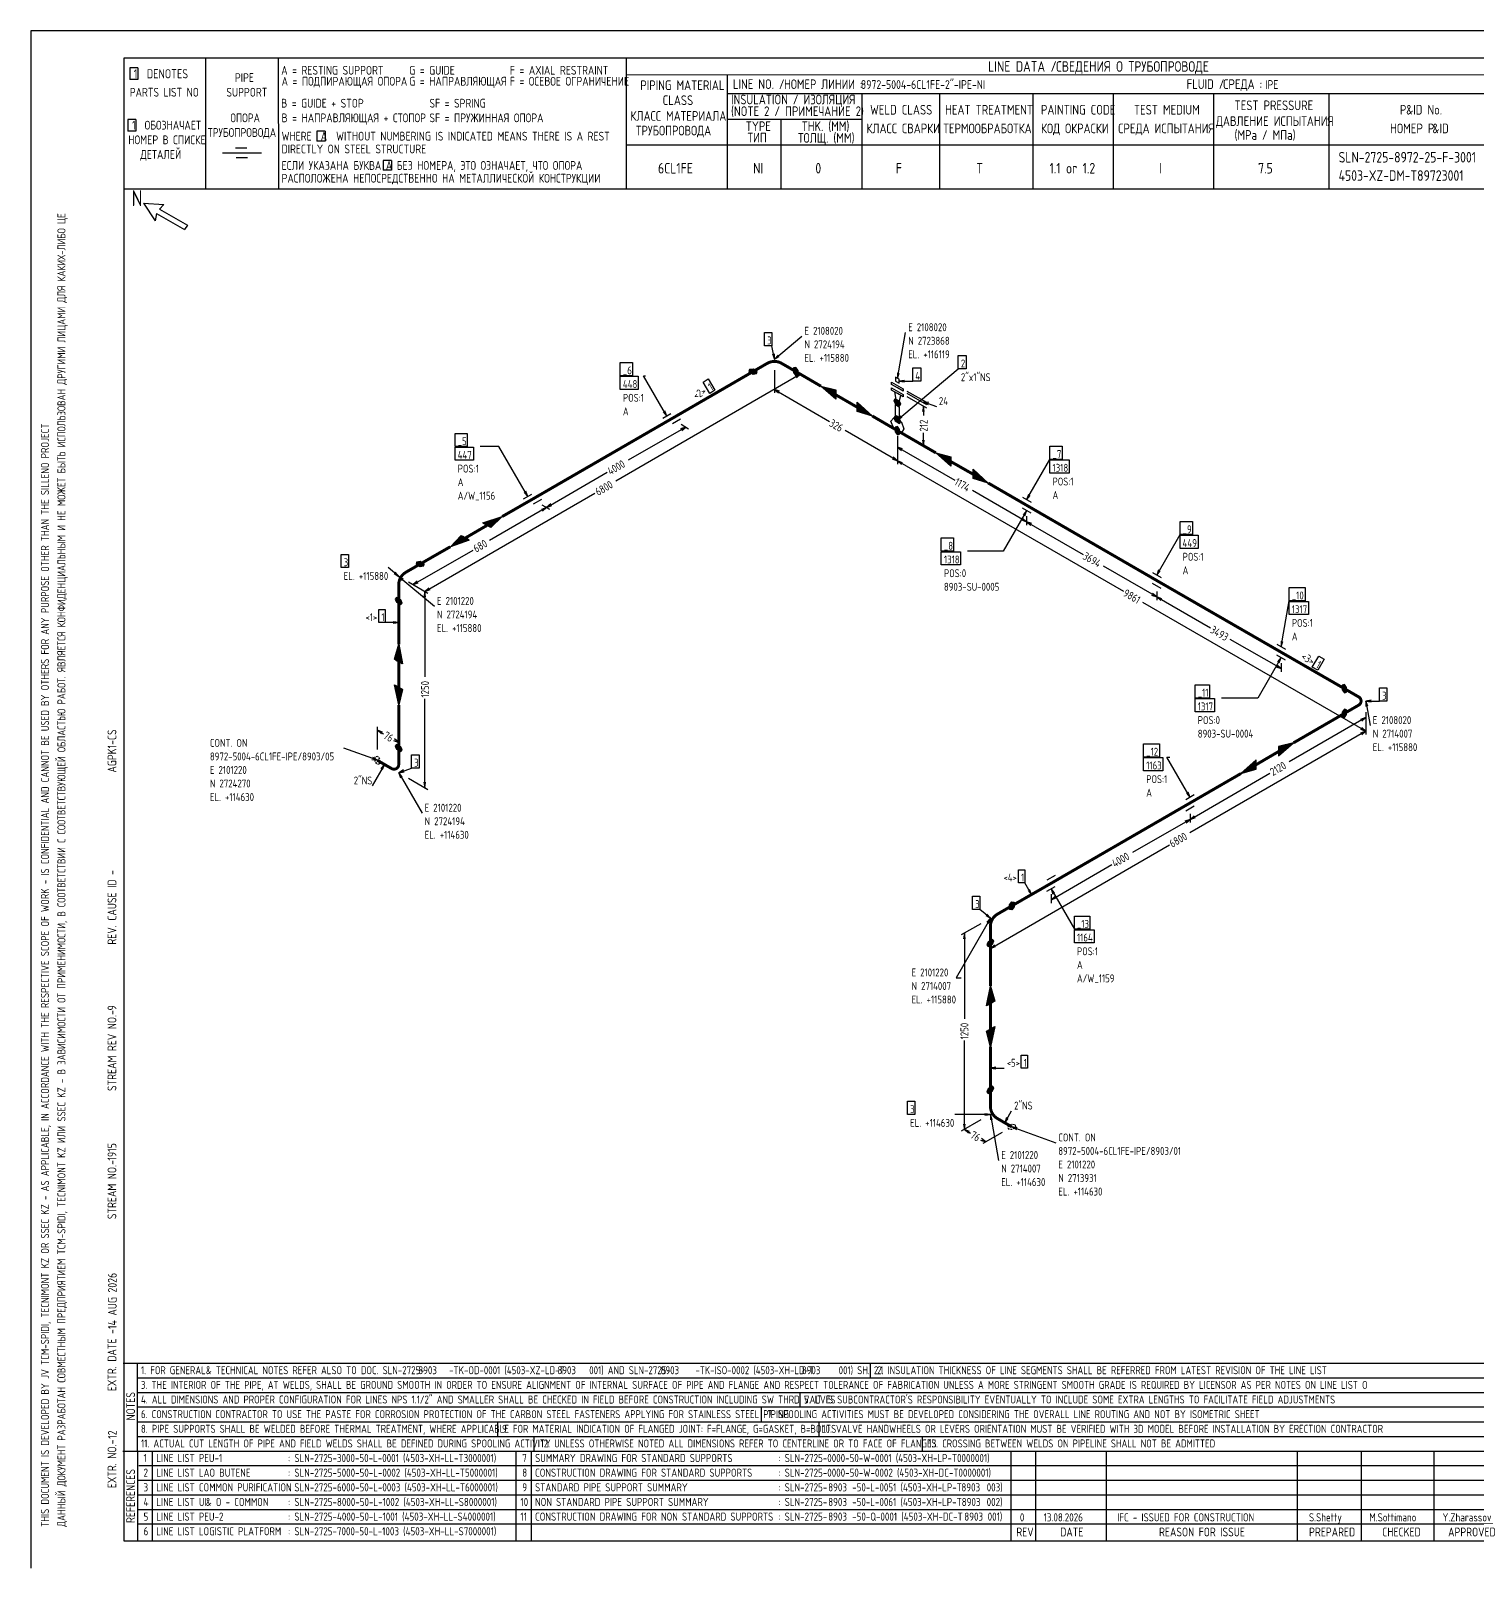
# Model space of a CAD drawing. Extents: x -1005 to 594, y -998 to 420.
# Drawn here: x 0 to 395.3, y 0 to 420 of the extents above; entities that cross this region are included whole.
import ezdxf

# ---------------------------------------------------------------- set-up
doc = ezdxf.new("R2010")
doc.units = 0
doc.linetypes.add('GT100', pattern=[0.8, 0.533333, -0.266667])
doc.styles.add('TTFN17', font='GOST type A')

msp = doc.modelspace()

# ---------------------------------------------------------------- linework, layer by layer
at = {"layer": 'GT_1', "flags": 128}
for points in [[(0, 420), (0, 0)], [(594, 420), (0, 420)], [(589.1, 412.5), (25.4, 412.5)], [(25.4, 412.5), (25.4, 7.5)], [(47.8, 412.5), (47.8, 376.7)], [(67.6, 412.5), (67.7, 376.7)], [(162.7, 412.5), (162.7, 376.7)], [(29.3, 409.9), (27.1, 409.9)], [(27.1, 409.9), (27.1, 406.7)], [(29.3, 409.9), (29.3, 406.7)], [(589.1, 408), (162.7, 407.9)], [(190.3, 407.8), (190.3, 376.7)], [(29.3, 406.7), (27.1, 406.7)], [(190.3, 402.9), (402.7, 402.9)], [(227.1, 402.9), (227.1, 376.7)], [(248.4, 402.9), (248.4, 376.8)], [(273.9, 402.9), (273.9, 376.7)], [(295.8, 402.9), (295.8, 376.7)], [(323.2, 402.9), (323.2, 376.7)], [(354.8, 402.9), (354.8, 376.8)], [(28.7, 395.8), (26.5, 395.8)], [(26.5, 395.8), (26.5, 392.6)], [(28.7, 395.8), (28.7, 392.6)], [(227.1, 395.8), (190.3, 395.8)], [(205, 395.8), (205, 376.7)], [(28.7, 392.6), (26.5, 392.6)], [(80.5, 392.6), (78.2, 392.6)], [(78.2, 392.6), (78.2, 389.8)], [(80.5, 392.6), (80.5, 389.8)], [(63.1, 386.6), (52.4, 386.6)], [(59.1, 387.9), (56, 387.9)], [(80.5, 389.8), (78.2, 389.8)], [(230.2, 388.7), (162.7, 388.7)], [(402.7, 388.7), (226.9, 388.7)], [(59.2, 385.3), (56.1, 385.3)], [(98.6, 384.6), (96.3, 384.6)], [(96.3, 384.6), (96.3, 381.9)], [(98.6, 384.6), (98.6, 381.9)], [(98.6, 381.9), (96.3, 381.9)], [(402.7, 376.7), (25.4, 376.7)], [(30.8, 372.9), (34, 368.1)], [(30.8, 372.9), (36.4, 372.5)], [(34.4, 370.1), (34, 368.1)], [(34.4, 370.1), (42, 365.7)], [(36.4, 372.5), (35.2, 371.3)], [(35.2, 371.3), (42.8, 366.9)], [(42.8, 366.9), (42, 365.7)], [(200.55, 337.55), (202.575, 337.55), (202.575, 333.95), (200.55, 333.95), (200.55, 337.55)], [(203.25, 330.275), (210.75, 336.575)], [(236.85, 325.025), (239.1, 337.55)], [(203.25, 330.275), (202.575, 333.95)], [(161.1, 329.375), (164.475, 329.375), (164.475, 325.775), (161.1, 325.775), (161.1, 329.375)], [(202.725, 331.7), (203.25, 330.275), (203.25, 331.775)], [(204.225, 331.4), (203.25, 330.275), (204.525, 331.025)], [(205.875, 328.775), (211.2, 325.7)], [(209.7, 327.2), (209.1, 328.025), (208.5, 327.875), (208.5, 326.6), (209.1, 325.775), (209.7, 325.925), (209.7, 327.2)], [(208.5, 327.8), (209.264, 327.8)], [(208.5, 327.6), (209.409, 327.6)], [(236.85, 313.7), (253.5, 327.65)], [(241.05, 327.875), (243.225, 327.875), (243.225, 324.275), (241.05, 324.275), (241.05, 327.875)], [(253.5, 331.25), (255.675, 331.25), (255.675, 327.65), (253.5, 327.65), (253.5, 331.25)], [(210.375, 326.15), (159.9, 296.975)], [(161.1, 325.625), (166.05, 325.625), (166.05, 322.025), (161.1, 322.025), (161.1, 325.625)], [(173.85, 314.75), (167.475, 325.775), (168, 325.775)], [(183.75, 323.975), (185.175, 324.875), (186.975, 321.8), (185.55, 320.9), (183.75, 323.975)], [(197.4, 327.575), (196.425, 327.425), (196.275, 326.9), (197.4, 326.225), (198.375, 326.375), (198.525, 326.9), (197.4, 327.575)], [(196.304, 327), (198.358, 327)], [(196.361, 327.2), (198.025, 327.2)], [(196.418, 327.4), (197.692, 327.4)], [(196.442, 326.8), (198.496, 326.8)], [(196.775, 326.6), (198.439, 326.6)], [(197.108, 326.4), (198.382, 326.4)], [(203.25, 327.275), (203.25, 321.125)], [(208.5, 327.4), (209.555, 327.4)], [(208.5, 327.2), (209.7, 327.2)], [(208.5, 327), (209.7, 327)], [(208.5, 326.8), (209.7, 326.8)], [(208.5, 326.6), (209.7, 326.6)], [(208.645, 326.4), (209.7, 326.4)], [(208.791, 326.2), (209.7, 326.2)], [(208.936, 326), (209.7, 326)], [(209.25, 325.175), (210.375, 326.15), (208.95, 325.625)], [(236.85, 322.475), (235.275, 323.375), (235.275, 323.975), (238.425, 322.175), (238.425, 321.575), (236.85, 322.475)], [(236.325, 324.275), (237.3, 323.75), (237.3, 324.8), (236.325, 325.325), (236.325, 324.275)], [(236.85, 326.525), (236.85, 325.025), (237.375, 326.45)], [(238.8, 324.5), (237.3, 324.275), (238.8, 324.05)], [(237.3, 324.275), (241.05, 324.275)], [(204.675, 321.5), (203.25, 322.025), (204.375, 321.05)], [(203.25, 322.025), (218.325, 313.25)], [(215.925, 322.925), (220.05, 321.875), (220.05, 319.325), (215.925, 322.925), (220.05, 321.725), (220.05, 319.4), (216.3, 322.7), (220.05, 321.5), (220.05, 319.625), (216.675, 322.475), (220.05, 321.35), (220.05, 319.775), (217.05, 322.25), (220.05, 321.2), (220.05, 319.925), (217.5, 322.025), (220.05, 321.05), (220.05, 320.075), (217.875, 321.8), (220.05, 320.825), (220.05, 320.3), (218.25, 321.575), (220.05, 320.675), (220.05, 320.45), (218.7, 321.35), (220.05, 320.525)], [(236.85, 320.9), (235.275, 321.8), (235.275, 322.475), (238.425, 320.675), (238.425, 320), (236.85, 320.9)], [(236.25, 319.475), (235.875, 319.025), (236.25, 318.2), (237.45, 317.525), (237.825, 317.975), (237.45, 318.8), (236.25, 319.475)], [(236.021, 319.2), (236.739, 319.2)], [(236.025, 321.425), (236.55, 318.65), (237.225, 318.275), (237.75, 320.375)], [(239.475, 321.575), (244.8, 318.5)], [(239.475, 320.975), (244.8, 317.9)], [(239.475, 320.075), (244.8, 317)], [(172.725, 314.15), (174.975, 315.425)], [(172.875, 315.875), (173.85, 314.75), (173.325, 316.175)], [(225.9, 317.15), (225.9, 318.5), (230.025, 314.75), (225.9, 315.95), (225.9, 318.35), (229.65, 314.975), (225.9, 316.025), (225.9, 318.125), (229.2, 315.2), (225.9, 316.25), (225.9, 317.975), (228.825, 315.5), (225.9, 316.4), (225.9, 317.825), (228.45, 315.65), (225.9, 316.55), (225.9, 317.675), (228, 315.95), (225.9, 316.7), (225.9, 317.45), (227.7, 316.1), (225.9, 316.925), (225.9, 317.3), (227.25, 316.4), (225.9, 317.075), (225.9, 317.15), (230.025, 314.75)], [(235.886, 319), (237.094, 319)], [(235.977, 318.8), (237.45, 318.8)], [(236.068, 318.6), (237.541, 318.6)], [(236.159, 318.4), (237.632, 318.4)], [(236.25, 318.2), (237.723, 318.2)], [(236.85, 314.6), (236.325, 314.9), (236.325, 317.9), (237.375, 317.3), (237.375, 314.3), (236.85, 314.6)], [(236.606, 318), (237.814, 318)], [(236.961, 317.8), (237.679, 317.8)], [(244.2, 315.95), (243.975, 317.45), (243.75, 315.95)], [(245.475, 318.425), (243.975, 318.65), (245.25, 317.9)], [(243.975, 318.65), (247.5, 317.375)], [(243.975, 317.45), (243.975, 314.9)], [(179.025, 311.75), (163.275, 302.675)], [(177.6, 313.925), (175.35, 312.65)], [(177.9, 310.775), (179.025, 311.75), (177.6, 311.225)], [(177.75, 312.5), (179.775, 311.3)], [(236.85, 310.775), (235.875, 311.375), (235.05, 313.325), (235.875, 314.3), (237.975, 313.1), (238.65, 311.225), (237.975, 310.175), (236.85, 310.775)], [(236.25, 314.675), (235.875, 314.225), (236.25, 313.4), (237.45, 312.725), (237.825, 313.175), (237.45, 314), (236.25, 314.675)], [(235.886, 314.2), (237.094, 314.2)], [(235.977, 314), (237.45, 314)], [(236.021, 314.4), (236.739, 314.4)], [(236.068, 313.8), (237.541, 313.8)], [(236.159, 313.6), (237.632, 313.6)], [(236.25, 313.4), (237.723, 313.4)], [(237.45, 311.075), (236.85, 311.9), (236.25, 311.75), (236.25, 310.475), (236.85, 309.65), (237.45, 309.8), (237.45, 311.075)], [(236.25, 311.6), (237.068, 311.6)], [(236.25, 311.4), (237.214, 311.4)], [(236.25, 311.2), (237.359, 311.2)], [(236.25, 311), (237.45, 311)], [(236.25, 310.8), (237.45, 310.8)], [(236.606, 313.2), (237.814, 313.2)], [(237.825, 314.825), (236.85, 313.7), (238.125, 314.45)], [(236.961, 313), (237.679, 313)], [(116.025, 310.025), (119.25, 310.025), (119.25, 306.425), (116.025, 306.425), (116.025, 310.025)], [(236.85, 302.525), (222.6, 310.775)], [(236.25, 310.6), (237.45, 310.6)], [(236.305, 310.4), (237.45, 310.4)], [(236.45, 310.2), (237.45, 310.2)], [(236.595, 310), (237.45, 310)], [(236.741, 309.8), (237.45, 309.8)], [(236.85, 309.275), (236.85, 305.375)], [(236.85, 309.275), (236.85, 301.625)], [(236.85, 307.775), (236.85, 301.625)], [(239.475, 309.275), (244.8, 306.2)], [(243.75, 308.15), (243.975, 306.65), (244.2, 308.15)], [(243.975, 306.65), (243.975, 310.175)], [(116.025, 306.275), (120.975, 306.275), (120.975, 302.675), (116.025, 302.675), (116.025, 306.275)], [(135.825, 292.775), (127.95, 306.425), (122.85, 306.425)], [(235.425, 303.05), (236.85, 302.525), (235.725, 303.5)], [(238.275, 305.75), (236.85, 306.275), (237.975, 305.3)], [(236.85, 306.275), (252.525, 297.275)], [(238.275, 302), (236.85, 302.525), (237.975, 301.55)], [(236.85, 302.525), (298.65, 266.9)], [(247.35, 304.7), (251.475, 303.65), (251.475, 301.1), (247.35, 304.7), (251.475, 303.5), (251.475, 301.175), (247.725, 304.475), (251.475, 303.275), (251.475, 301.4), (248.1, 304.25), (251.475, 303.125), (251.475, 301.55), (248.475, 304.025), (251.475, 302.975), (251.475, 301.7), (248.925, 303.8), (251.475, 302.825), (251.475, 301.85), (249.3, 303.575), (251.475, 302.6), (251.475, 302.075), (249.675, 303.35), (251.475, 302.45), (251.475, 302.225), (250.125, 303.125), (251.475, 302.3)], [(272.175, 291.875), (278.55, 302.9)], [(278.55, 306.5), (281.925, 306.5), (281.925, 302.9), (278.55, 302.9), (278.55, 306.5)], [(278.55, 302.75), (283.8, 302.75), (283.8, 299.15), (278.55, 299.15), (278.55, 302.75)], [(141, 289.775), (157.575, 299.375)], [(257.55, 298.85), (257.55, 300.2), (261.675, 296.45), (257.55, 297.65), (257.55, 300.05), (261.3, 296.675), (257.55, 297.725), (257.55, 299.825), (260.85, 296.9), (257.55, 297.95), (257.55, 299.675), (260.475, 297.2), (257.55, 298.1), (257.55, 299.525), (260.1, 297.35), (257.55, 298.25), (257.55, 299.375), (259.65, 297.65), (257.55, 298.4), (257.55, 299.15), (259.35, 297.8), (257.55, 298.625), (257.55, 299), (258.9, 298.1), (257.55, 298.775), (257.55, 298.85), (261.675, 296.45)], [(134.85, 293.9), (135.825, 292.775), (135.3, 294.2)], [(272.175, 285.875), (257.4, 294.425)], [(107.7, 266.825), (154.2, 293.675)], [(134.7, 292.175), (136.95, 293.45)], [(139.575, 291.95), (137.325, 290.675)], [(139.725, 290.525), (141.75, 289.325)], [(139.725, 290.525), (141.75, 289.325)], [(142.125, 290.75), (141, 289.775), (142.425, 290.3)], [(271.05, 292.55), (273.375, 291.2)], [(271.05, 292.55), (273.375, 291.2)], [(272.7, 293.3), (272.175, 291.875), (273.15, 293)], [(124.725, 284.9), (123.525, 285.575), (128.85, 287.3), (125.775, 284.3), (123.675, 285.5), (128.475, 287.075), (125.7, 284.375), (123.825, 285.425), (128.025, 286.85), (125.55, 284.45), (123.975, 285.35), (127.65, 286.55), (125.4, 284.525), (124.125, 285.2), (127.275, 286.4), (125.25, 284.6), (124.275, 285.125), (126.825, 286.1), (125.1, 284.675), (124.425, 285.05), (126.525, 285.95), (124.95, 284.75), (124.575, 284.975), (126.075, 285.65), (124.8, 284.825), (124.725, 284.9), (128.85, 287.3)], [(141, 289.775), (125.4, 280.775)], [(139.875, 288.8), (141, 289.775), (139.575, 289.25)], [(272.175, 288.875), (265.8, 277.85), (256.05, 277.85)], [(270.75, 286.4), (272.175, 285.875), (271.05, 286.85)], [(273.375, 288.2), (271.05, 289.55)], [(273.375, 288.2), (271.05, 289.55)], [(271.65, 287.45), (272.175, 288.875), (271.2, 287.75)], [(272.175, 287.375), (272.175, 284.975)], [(272.175, 287.375), (272.175, 284.975)], [(273.6, 285.35), (272.175, 285.875), (273.3, 284.9)], [(272.175, 285.875), (287.625, 276.95)], [(314.1, 285.95), (317.475, 285.95), (317.475, 282.35), (314.1, 282.35), (314.1, 285.95)], [(114.675, 279.05), (117.675, 282.125), (119.85, 280.85), (114.675, 279.05), (117.825, 282.05), (119.775, 280.925), (115.05, 279.275), (117.975, 281.975), (119.625, 281), (115.425, 279.5), (118.125, 281.9), (119.475, 281.075), (115.8, 279.725), (118.275, 281.75), (119.325, 281.15), (116.25, 279.95), (118.425, 281.675), (119.175, 281.225), (116.625, 280.175), (118.575, 281.6), (119.025, 281.3), (117, 280.4), (118.65, 281.525), (118.875, 281.375), (117.45, 280.625), (118.8, 281.45)], [(248.85, 281.45), (252.225, 281.45), (252.225, 277.85), (248.85, 277.85), (248.85, 281.45)], [(307.725, 271.325), (314.1, 282.35)], [(314.1, 282.2), (319.05, 282.2), (319.05, 278.6), (314.1, 278.6), (314.1, 282.2)], [(104.475, 268.7), (120.9, 278.15)], [(248.85, 277.7), (254.1, 277.7), (254.1, 274.1), (248.85, 274.1), (248.85, 277.7)], [(84.825, 276.95), (86.85, 276.95), (86.85, 273.35), (84.825, 273.35), (84.825, 276.95)], [(100.575, 270.95), (97.725, 273.35)], [(106.425, 275), (105.45, 274.85), (105.3, 274.325), (106.425, 273.65), (107.4, 273.8), (107.55, 274.325), (106.425, 275)], [(105.321, 274.4), (107.425, 274.4)], [(105.379, 274.6), (107.092, 274.6)], [(105.436, 274.8), (106.758, 274.8)], [(105.508, 274.2), (107.514, 274.2)], [(105.842, 274), (107.457, 274)], [(106.175, 273.8), (107.4, 273.8)], [(307.725, 265.325), (293.175, 273.725)], [(99.3, 271.7), (100.575, 270.95), (99.6, 272.075)], [(101.85, 270.2), (100.575, 270.95), (101.55, 269.825)], [(100.575, 270.95), (110.325, 262.775)], [(103.2, 269.45), (108.525, 266.375)], [(103.2, 269.45), (105.225, 268.25)], [(103.2, 269.45), (108.525, 266.375)], [(105.6, 269.675), (104.475, 268.7), (105.9, 269.225)], [(306.6, 272), (308.925, 270.65)], [(308.925, 267.65), (306.6, 269)], [(308.25, 272.75), (307.725, 271.325), (308.7, 272.45)], [(99.975, 265.175), (99.6, 264.725), (99.975, 263.9), (101.175, 263.225), (101.55, 263.675), (101.175, 264.5), (99.975, 265.175)], [(99.657, 264.6), (100.997, 264.6)], [(99.662, 264.8), (100.642, 264.8)], [(107.925, 265.325), (107.7, 266.825), (107.475, 265.325)], [(108.825, 267.8), (107.7, 266.825), (109.125, 267.35)], [(107.7, 266.825), (107.7, 243.5)], [(306.3, 265.85), (307.725, 265.325), (306.6, 266.3)], [(307.725, 266.825), (307.725, 264.425)], [(307.725, 266.825), (307.725, 264.425)], [(309.15, 264.8), (307.725, 265.325), (308.85, 264.35)], [(307.725, 265.325), (322.425, 256.85)], [(343.95, 267.875), (348.3, 267.875), (348.3, 264.275), (343.95, 264.275), (343.95, 267.875)], [(95.1, 261.875), (96.825, 261.875), (96.825, 258.35), (95.1, 258.35), (95.1, 261.875)], [(99.748, 264.4), (101.22, 264.4)], [(99.839, 264.2), (101.311, 264.2)], [(99.93, 264), (101.402, 264)], [(100.153, 263.8), (101.493, 263.8)], [(100.508, 263.6), (101.487, 263.6)], [(364.875, 228.65), (303.9, 263.825)], [(341.7, 251.75), (343.95, 264.275)], [(343.95, 264.125), (349.2, 264.125), (349.2, 260.525), (343.95, 260.525), (343.95, 264.125)], [(100.575, 258.35), (96.825, 258.35)], [(99.075, 258.125), (100.575, 258.35), (99.075, 258.575)], [(100.575, 247.625), (99.375, 248.3), (100.575, 252.425), (101.625, 247.025), (99.525, 248.225), (100.575, 251.975), (101.55, 247.1), (99.675, 248.15), (100.575, 251.45), (101.4, 247.175), (99.825, 248.075), (100.575, 251), (101.25, 247.25), (99.975, 247.925), (100.575, 250.55), (101.1, 247.325), (100.125, 247.85), (100.575, 250.1), (100.95, 247.4), (100.275, 247.775), (100.575, 249.65), (100.8, 247.475), (100.425, 247.7), (100.575, 249.2), (100.65, 247.55), (100.575, 247.625), (100.575, 252.425)], [(341.7, 245.75), (327.825, 253.7)], [(340.575, 252.425), (342.9, 251.075)], [(340.575, 252.425), (342.9, 251.075)], [(341.7, 253.25), (341.7, 251.75), (342.225, 253.175)], [(341.7, 248.75), (335.325, 237.725), (325.425, 237.725)], [(342.9, 248.075), (340.575, 249.425)], [(342.9, 248.075), (340.575, 249.425)], [(341.175, 247.325), (341.7, 248.75), (340.725, 247.625)], [(352.05, 249.2), (353.475, 248.375), (351.75, 245.3), (350.25, 246.125), (352.05, 249.2)], [(340.275, 246.275), (341.7, 245.75), (340.575, 246.725)], [(341.7, 247.25), (341.7, 244.85)], [(100.575, 235.85), (99.375, 241.325), (101.625, 240.05), (100.575, 235.85), (99.525, 241.25), (101.55, 240.125), (100.575, 236.3), (99.675, 241.175), (101.4, 240.2), (100.575, 236.675), (99.825, 241.1), (101.25, 240.275), (100.575, 237.2), (99.975, 240.95), (101.1, 240.35), (100.575, 237.65), (100.125, 240.875), (100.95, 240.425), (100.575, 238.1), (100.275, 240.8), (100.8, 240.5), (100.575, 238.55), (100.425, 240.725), (100.65, 240.575), (100.575, 239), (100.575, 240.65)], [(318.225, 241.325), (322.125, 241.325), (322.125, 237.725), (318.225, 237.725), (318.225, 241.325)], [(359.625, 240.575), (359.025, 241.4), (358.425, 241.25), (358.425, 239.975), (359.025, 239.15), (359.625, 239.3), (359.625, 240.575)], [(358.425, 241.2), (359.17, 241.2)], [(358.425, 241), (359.316, 241)], [(358.425, 240.8), (359.461, 240.8)], [(358.425, 240.6), (359.607, 240.6)], [(358.425, 240.4), (359.625, 240.4)], [(358.425, 240.2), (359.625, 240.2)], [(358.425, 240), (359.625, 240)], [(358.552, 239.8), (359.625, 239.8)], [(358.698, 239.6), (359.625, 239.6)], [(358.843, 239.4), (359.625, 239.4)], [(368.625, 240.5), (370.65, 240.5), (370.65, 236.9), (368.625, 236.9), (368.625, 240.5)], [(107.7, 213.2), (107.7, 237.5)], [(318.225, 237.575), (323.475, 237.575), (323.475, 233.975), (318.225, 233.975), (318.225, 237.575)], [(366.375, 237.125), (364.875, 236.9), (366.375, 236.675)], [(364.875, 236.9), (368.625, 236.9)], [(365.4, 235.475), (364.875, 236.9), (364.875, 235.4)], [(364.875, 236.9), (366.075, 230.225)], [(364.875, 232.4), (343.95, 220.25)], [(358.425, 232.55), (359.025, 232.4), (359.625, 233.225), (359.625, 234.5), (359.025, 234.65), (358.425, 233.825), (358.425, 232.55)], [(358.425, 233.8), (359.625, 233.8)], [(358.425, 233.6), (359.625, 233.6)], [(358.425, 233.4), (359.625, 233.4)], [(358.425, 233.2), (359.607, 233.2)], [(358.425, 233), (359.461, 233)], [(358.425, 232.8), (359.316, 232.8)], [(358.425, 232.6), (359.17, 232.6)], [(358.552, 234), (359.625, 234)], [(358.698, 234.2), (359.625, 234.2)], [(358.843, 234.4), (359.625, 234.4)], [(363.75, 231.425), (364.875, 232.4), (363.45, 231.875)], [(364.875, 233.9), (364.875, 227.75)], [(364.875, 233.9), (364.875, 231.5)], [(364.875, 233.9), (364.875, 227.75)], [(94.725, 223.7), (94.725, 229.85)], [(96.15, 228.425), (94.725, 228.95), (95.85, 227.975)], [(94.725, 228.95), (96.45, 227.975)], [(364.875, 228.65), (316.8, 200.9)], [(363.45, 229.175), (364.875, 228.65), (363.75, 229.625)], [(363.75, 227.675), (364.875, 228.65), (363.45, 228.125)], [(94.725, 220.7), (85.575, 224)], [(99.15, 226.1), (100.575, 225.575), (99.45, 226.55)], [(99.975, 225.05), (99.6, 224.6), (99.975, 223.775), (101.175, 223.1), (101.55, 223.55), (101.175, 224.375), (99.975, 225.05)], [(99.6, 224.6), (100.775, 224.6)], [(100.575, 225.575), (99.675, 226.1)], [(99.691, 224.4), (101.131, 224.4)], [(99.767, 224.8), (100.419, 224.8)], [(99.782, 224.2), (101.255, 224.2)], [(99.873, 224), (101.345, 224)], [(99.964, 223.8), (101.436, 223.8)], [(100.286, 223.6), (101.527, 223.6)], [(100.575, 220.325), (100.575, 226.475)], [(100.642, 223.4), (101.425, 223.4)], [(304.125, 225.2), (308.475, 225.2), (308.475, 221.6), (304.125, 221.6), (304.125, 225.2)], [(345.15, 225.5), (341.025, 224.45), (341.025, 221.9), (345.15, 225.5), (341.025, 224.3), (341.025, 221.975), (344.775, 225.275), (341.025, 224.075), (341.025, 222.2), (344.4, 225.05), (341.025, 223.925), (341.025, 222.35), (344.025, 224.825), (341.025, 223.775), (341.025, 222.5), (343.575, 224.6), (341.025, 223.625), (341.025, 222.65), (343.2, 224.375), (341.025, 223.4), (341.025, 222.875), (342.825, 224.15), (341.025, 223.25), (341.025, 223.025), (342.375, 223.925), (341.025, 223.1)], [(93.225, 220.925), (94.725, 220.7), (93.45, 221.45)], [(96.675, 219.575), (93.3, 213.725)], [(96.15, 218.15), (96.675, 219.575), (95.7, 218.45)], [(100.575, 217.325), (104.1, 218.6)], [(104.1, 222.2), (106.125, 222.2), (106.125, 218.6), (104.1, 218.6), (104.1, 222.2)], [(304.125, 221.45), (309.375, 221.45), (309.375, 217.85), (304.125, 217.85), (304.125, 221.45)], [(316.875, 210.575), (310.5, 221.6), (311.325, 221.6)], [(334.875, 219.5), (334.875, 220.85), (330.75, 217.1), (334.875, 218.3), (334.875, 220.7), (331.125, 217.325), (334.875, 218.375), (334.875, 220.475), (331.575, 217.55), (334.875, 218.6), (334.875, 220.325), (331.95, 217.85), (334.875, 218.75), (334.875, 220.175), (332.325, 218), (334.875, 218.9), (334.875, 220.025), (332.775, 218.3), (334.875, 219.05), (334.875, 219.8), (333.075, 218.45), (334.875, 219.275), (334.875, 219.65), (333.525, 218.75), (334.875, 219.425), (334.875, 219.5), (330.75, 217.1)], [(101.85, 218.075), (100.575, 217.325), (102.075, 217.55)], [(101.55, 216.2), (100.575, 217.325), (101.1, 215.9)], [(100.575, 217.325), (106.95, 206.3)], [(103.2, 215.825), (108.525, 212.75)], [(107.475, 214.7), (107.7, 213.2), (107.925, 214.7)], [(316.875, 204.575), (338.625, 217.175)], [(318, 211.25), (315.675, 209.9)], [(315.9, 211.7), (316.875, 210.575), (316.35, 212)], [(315.675, 206.9), (318, 208.25)], [(316.875, 206.075), (316.875, 203.675)], [(316.875, 206.075), (316.875, 203.675)], [(316.875, 204.575), (301.125, 195.5)], [(315.75, 203.6), (316.875, 204.575), (315.45, 204.05)], [(318, 205.55), (316.875, 204.575), (318.3, 205.1)], [(262.275, 169.325), (311.175, 197.6)], [(269.925, 190.775), (271.65, 190.775), (271.65, 187.25), (269.925, 187.25), (269.925, 190.775)], [(279.975, 189.275), (277.65, 187.925)], [(278.85, 182.6), (295.425, 192.2)], [(273.525, 184.025), (271.65, 187.25)], [(272.55, 185.15), (273.525, 184.025), (273, 185.45)], [(277.65, 184.925), (279.975, 186.275)], [(279.825, 184.475), (278.85, 185.6), (279.375, 184.175)], [(278.85, 185.6), (285.225, 174.575)], [(257.4, 183.575), (259.425, 183.575), (259.425, 179.975), (257.4, 179.975), (257.4, 183.575)], [(267.525, 181.25), (268.125, 182.075), (268.725, 181.925), (268.725, 180.65), (268.125, 179.825), (267.525, 179.975), (267.525, 181.25)], [(267.525, 181.2), (268.725, 181.2)], [(267.525, 181), (268.725, 181)], [(267.525, 180.8), (268.725, 180.8)], [(267.525, 180.6), (268.689, 180.6)], [(267.634, 181.4), (268.725, 181.4)], [(267.78, 181.6), (268.725, 181.6)], [(267.925, 181.8), (268.725, 181.8)], [(278.85, 184.1), (278.85, 181.7)], [(279.975, 183.575), (278.85, 182.6), (280.275, 183.125)], [(262.275, 177.575), (252.9, 161.3), (254.325, 161.3)], [(262.275, 177.575), (259.425, 179.975)], [(261, 178.325), (262.275, 177.575), (261.3, 178.7)], [(261.75, 176.15), (262.275, 177.575), (261.3, 176.45)], [(267.525, 180.4), (268.543, 180.4)], [(267.525, 180.2), (268.398, 180.2)], [(267.525, 180), (268.252, 180)], [(285.225, 178.175), (289.425, 178.175), (289.425, 174.575), (285.225, 174.575), (285.225, 178.175)], [(259.65, 176.075), (254.325, 173)], [(255.375, 171.95), (255.15, 173.45), (254.925, 171.95)], [(255.15, 173.45), (255.15, 150.125)], [(262.275, 174.575), (262.275, 168.425)], [(285.225, 174.425), (290.625, 174.425), (290.625, 170.825), (285.225, 170.825), (285.225, 174.425)], [(262.875, 170.525), (263.25, 171.35), (262.875, 171.8), (261.675, 171.125), (261.3, 170.3), (261.675, 169.85), (262.875, 170.525)], [(261.345, 170.4), (262.653, 170.4)], [(261.383, 170.2), (262.297, 170.2)], [(261.436, 170.6), (262.909, 170.6)], [(261.527, 170.8), (263, 170.8)], [(261.618, 171), (263.091, 171)], [(261.808, 171.2), (263.182, 171.2)], [(262.164, 171.4), (263.208, 171.4)], [(263.4, 170.3), (262.275, 169.325), (263.7, 169.85)], [(262.519, 171.6), (263.042, 171.6)], [(262.275, 159.05), (263.475, 154.925), (261.225, 153.65), (262.275, 159.05), (263.325, 154.85), (261.3, 153.725), (262.275, 158.6), (263.175, 154.775), (261.45, 153.8), (262.275, 158.225), (263.025, 154.7), (261.6, 153.875), (262.275, 157.7), (262.875, 154.55), (261.75, 153.95), (262.275, 157.25), (262.725, 154.475), (261.9, 154.025), (262.275, 156.8), (262.575, 154.4), (262.05, 154.1), (262.275, 156.35), (262.425, 154.325), (262.2, 154.175), (262.275, 155.9), (262.275, 154.25)], [(262.275, 147.275), (263.475, 147.95), (262.275, 142.475), (261.225, 146.675), (263.325, 147.875), (262.275, 142.925), (261.3, 146.75), (263.175, 147.8), (262.275, 143.45), (261.45, 146.825), (263.025, 147.725), (262.275, 143.9), (261.6, 146.9), (262.875, 147.575), (262.275, 144.35), (261.75, 146.975), (262.725, 147.5), (262.275, 144.8), (261.9, 147.05), (262.575, 147.425), (262.275, 145.25), (262.05, 147.125), (262.425, 147.35), (262.275, 145.7), (262.2, 147.2), (262.275, 147.275), (262.275, 142.475)], [(255.15, 119.825), (255.15, 144.125)], [(270.675, 140.15), (272.4, 140.15), (272.4, 136.625), (270.675, 136.625), (270.675, 140.15)], [(263.775, 136.85), (262.275, 136.625), (263.775, 136.4)], [(262.275, 136.625), (266.025, 136.625)], [(262.875, 130.4), (263.25, 131.225), (262.875, 131.675), (261.675, 131), (261.3, 130.175), (261.675, 129.725), (262.875, 130.4)], [(261.402, 130.4), (262.875, 130.4)], [(261.493, 130.6), (262.966, 130.6)], [(261.584, 130.8), (263.057, 130.8)], [(261.675, 131), (263.148, 131)], [(262.031, 131.2), (263.239, 131.2)], [(262.386, 131.4), (263.104, 131.4)], [(239.625, 127.55), (241.65, 127.55), (241.65, 123.95), (239.625, 123.95), (239.625, 127.55)], [(261.311, 130.2), (262.519, 130.2)], [(261.446, 130), (262.164, 130)], [(262.275, 123.95), (252.525, 123.95)], [(259.65, 122.45), (254.325, 119.375)], [(259.65, 122.45), (254.325, 119.375)], [(260.775, 123.725), (262.275, 123.95), (260.775, 124.175)], [(262.8, 122.525), (262.275, 123.95), (262.275, 122.45)], [(262.275, 123.95), (264.525, 111.425)], [(266.175, 121.7), (268.05, 124.925)], [(266.7, 123.125), (266.175, 121.7), (267.15, 122.825)], [(254.925, 121.325), (255.15, 119.825), (255.375, 121.325)], [(256.575, 119.3), (255.15, 119.825), (256.275, 118.85)], [(255.15, 119.825), (256.875, 118.85)], [(265.5, 119.075), (260.175, 116)], [(269.625, 120.35), (268.125, 120.575), (269.4, 119.825)], [(268.125, 120.575), (280.125, 116.225)], [(259.575, 116.975), (261, 116.45), (259.875, 117.425)], [(261, 116.45), (260.1, 116.975)], [(25.3, 56), (402.7, 56)], [(29.1, 56), (29.2, 7.5)], [(229.4, 56), (229.4, 52)], [(29.1, 52), (402.7, 52)], [(29.1, 48), (402.7, 48)], [(210.2, 48), (210.2, 44)], [(402.7, 44), (29.1, 44)], [(199.6, 44), (199.6, 40)], [(29.2, 40), (402.7, 40)], [(127.6, 40), (127.6, 36)], [(215.4, 40), (215.4, 36)], [(29.1, 36), (402.7, 36)], [(137.5, 36), (137.5, 32)], [(243.6, 36), (243.6, 32)], [(25.2, 32), (402.7, 32)], [(33.2, 32), (33.2, 7.6)], [(132.6, 32), (132.6, 7.6)], [(136.8, 32), (136.8, 7.6)], [(267.9, 32), (267.9, 7.5)], [(274.6, 32), (274.6, 7.5)], [(293.9, 32), (293.9, 7.5)], [(346.1, 32), (346.1, 7.5)], [(363.6, 32), (363.6, 7.5)], [(383.5, 32), (383.5, 7.5)], [(402.7, 28), (29.5, 28)], [(402.7, 24), (29.1, 24)], [(402.7, 20), (29.1, 20)], [(402.7, 16), (29.1, 16)], [(402.7, 12), (29.2, 12)], [(25.4, 7.5), (589.1, 7.5)], [(0, 0), (0, 0)]]:
    msp.add_lwpolyline(points, dxfattribs=at)
at = {"layer": 'GT_1', "const_width": 0.8, "flags": 128}
for points in [[(197.4, 326.9), (201.3, 329.15)], [(205.2, 329.15), (209.1, 326.9)], [(175.125, 314), (197.4, 326.9)], [(209.1, 326.9), (215.925, 322.925)], [(220.05, 320.525), (225.9, 317.15)], [(230.025, 314.75), (236.85, 310.775)], [(137.1, 292.025), (175.125, 314)], [(236.85, 310.775), (247.35, 304.7)], [(251.475, 302.3), (257.55, 298.85)], [(261.675, 296.45), (272.175, 290.375)], [(128.85, 287.3), (137.1, 292.025)], [(272.175, 290.375), (307.725, 269.825)], [(118.8, 281.45), (124.725, 284.9)], [(106.425, 274.325), (114.675, 279.05)], [(102.525, 272.075), (106.425, 274.325)], [(100.575, 264.2), (100.575, 268.7)], [(307.725, 269.825), (341.7, 250.25)], [(100.575, 252.425), (100.575, 264.2)], [(100.575, 240.65), (100.575, 247.625)], [(341.7, 250.25), (359.025, 240.275)], [(359.025, 240.275), (362.925, 238.025)], [(100.575, 224.075), (100.575, 235.85)], [(362.925, 235.775), (359.025, 233.525)], [(359.025, 233.525), (345.15, 225.5)], [(100.575, 219.575), (100.575, 224.075)], [(341.025, 223.1), (334.875, 219.5)], [(94.725, 220.7), (98.625, 218.45)], [(330.75, 217.1), (316.875, 209.075)], [(316.875, 209.075), (278.85, 187.1)], [(278.85, 187.1), (268.125, 180.95)], [(268.125, 180.95), (264.225, 178.7)], [(262.275, 175.325), (262.275, 170.825)], [(262.275, 170.825), (262.275, 159.05)], [(262.275, 154.25), (262.275, 147.275)], [(262.275, 142.475), (262.275, 130.7)], [(262.275, 130.7), (262.275, 126.2)], [(264.225, 122.825), (268.125, 120.575)]]:
    msp.add_lwpolyline(points, dxfattribs=at)
for points in [[(201.3, 329.15, -0.267941), (205.2, 329.15)], [(100.575, 268.7, -0.268116), (102.525, 272.075)], [(362.925, 238.025, -0.57736), (362.925, 235.775)], [(98.625, 218.45, 0.577127), (100.575, 219.575)], [(264.225, 178.7, 0.267786), (262.275, 175.325)], [(262.275, 126.2, 0.268126), (264.225, 122.825)]]:
    msp.add_lwpolyline(points, format="xyb", dxfattribs=at)
at = {"layer": 'GT_1', "linetype": 'GT100', "flags": 128}
for points in [[(95.325, 219.725), (94.725, 219.575), (94.125, 220.4), (94.125, 221.675), (94.725, 221.825), (95.325, 221), (95.325, 219.725)], [(269.25, 120.575), (269.1, 121.1), (268.125, 121.25), (267, 120.575), (267.15, 120.05), (268.125, 119.9), (269.25, 120.575)]]:
    msp.add_lwpolyline(points, dxfattribs=at)

# ---------------------------------------------------------------- texts
at = {"layer": 'GT_1', "style": 'TTFN17'}
for s, height, p in [('LINE DATA /', 2.8875, (261.633, 408.8)), ('СВЕДЕНИЯ О ТРУБОПРОВОДЕ', 2.8875, (280.233, 408.8)), (' 1  DENOTES', 2.5025, (26.875, 407)), (' PIPE', 2.4062, (54.561, 406)), ('A = RESTING SUPPORT', 2.40625, (68.461, 408)), ('A = ПОДПИРАЮЩАЯ ОПОРА', 2.40625, (68.561, 405)), ('G = GUIDE', 2.4062, (103.461, 408)), ('G = НАПРАВЛЯЮЩАЯ', 2.40625, (103.461, 405)), ('F = AXIAL RESTRAINT', 2.40625, (130.961, 408)), ('F = ОСЕВОЕ ОГРАНИЧЕНИЕ', 2.40625, (130.961, 405)), ('PARTS LIST NO', 2.40625, (27.061, 402)), ('SUPPORT', 2.4062, (53.461, 402)), ('PIPING MATERIAL', 2.64687, (166.597, 403.8)), ('LINE NO. /', 2.6469, (191.897, 404.1)), ('НОМЕР ЛИНИИ :', 2.59875, (205.89, 404.1)), ('8972-5004-6CL1FE-2"-IPE-NI', 2.40625, (226.861, 404.1)), ('FLUID /', 2.6469, (315.897, 404.1)), ('СРЕДА :', 2.6469, (325.897, 404.1)), ('IPE', 2.4062, (337.361, 404.1)), ('B = GUIDE + STOP', 2.40625, (68.461, 399)), ('SF = SPRING', 2.40625, (108.961, 399)), ('CLASS', 2.6469, (172.697, 399.7)), ('(NOTE 2 / ПРИМЕЧАНИЕ 2)', 2.64687, (191.397, 396.7)), ('INSULATION / ИЗОЛЯЦИЯ', 2.64687, (191.397, 399.9)), ('WELD CLASS', 2.6469, (229.397, 397.1)), ('HEAT TREATMENT', 2.64687, (249.897, 397.1)), ('PAINTING CODE', 2.64687, (276.097, 397.1)), ('TEST MEDIUM', 2.64687, (301.497, 397.1)), ('TEST PRESSURE', 2.64687, (328.997, 398.3)), ('P', 2.647, (374.197, 397.1)), ('&ID No.', 2.6469, (375.908, 397.1)), (' 1  ОБОЗНАЧАЕТ', 2.40625, (26.461, 393)), ('ОПОРА', 2.4062, (54.561, 395)), ('B = НАПРАВЛЯЮЩАЯ + СТОПОР', 2.40625, (68.561, 395)), ('SF = ПРУЖИННАЯ ОПОРА', 2.40625, (108.961, 395)), ('КЛАСС МАТЕРИАЛА', 2.64687, (163.897, 395.4)), ('TYPE', 2.6469, (195.397, 392.6)), ('THK. (MM)', 2.6469, (210.697, 392.6)), ('ДАВЛЕНИЕ ИСПЫТАНИЯ', 2.64687, (323.897, 394)), ('НОМЕР В СПИСКЕ', 2.40625, (26.661, 389)), ('ТРУБОПРОВОДА', 2.40625, (48.361, 391)), ('WHERE  A  WITHOUT NUMBERING IS INDICATED MEANS THERE IS A REST', 2.40625, (68.561, 390)), ('ТРУБОПРОВОДА', 2.64687, (165.397, 391.4)), ('ТИП', 2.6469, (195.897, 389.5)), ('ТОЛЩ. (ММ)', 2.6469, (209.697, 389.4)), ('КЛАСС СВАРКИ', 2.64687, (228.397, 392)), ('ТЕРМООБРАБОТКА', 2.64687, (249.397, 392)), ('КОД ОКРАСКИ', 2.64687, (276.097, 392)), ('СРЕДА ИСПЫТАНИЯ', 2.64687, (297.197, 392)), ('(MPa / МПа)', 2.64687, (328.997, 390.2)), ('НОМЕР P', 2.6469, (371.497, 392)), ('&ID', 2.6469, (383.097, 392)), ('ДЕТАЛЕЙ', 2.4062, (29.961, 385)), ('DIRECTLY ON STEEL STRUCTURE', 2.40625, (68.561, 386.5)), ('SLN-2725-8972-25-F-3001', 2.8875, (357.433, 384)), ('ЕСЛИ УКАЗАНА БУКВА A БЕЗ НОМЕРА, ЭТО ОЗНАЧАЕТ, ЧТО ОПОРА', 2.40625, (68.561, 382)), ('6CL1FE', 2.8875, (171.433, 381)), ('NI', 2.8875, (197.433, 381)), ('0', 2.888, (214.433, 381)), ('F', 2.888, (236.433, 381)), ('T', 2.888, (258.433, 381)), ('1.1 or 1.2', 2.8875, (278.433, 381)), ('I', 2.888, (308.433, 381)), ('7.5', 2.8875, (335.433, 381)), ('РАСПОЛОЖЕНА НЕПОСРЕДСТВЕННО НА МЕТАЛЛИЧЕСКОЙ КОНСТРУКЦИИ', 2.40625, (68.561, 378.5)), ('4503-XZ-DM-T89723001', 2.8875, (357.433, 379)), ('N', 4.331, (27.55, 372.1)), ('3', 2.166, (201.28, 334.325)), ('E 2108020', 2.1656, (211.45, 336.95)), ('E 2108020', 2.1656, (239.8, 337.925)), ('N 2723868', 2.1656, (239.8, 334.228)), ('N 2724194', 2.1656, (211.45, 333.253)), ('EL. +116119', 2.16562, (239.8, 330.53)), ('_6', 2.1656, (161.833, 326.15)), ('EL. +115880', 2.16562, (211.45, 329.555)), ('2', 2.166, (254.2, 328.025)), ('448', 2.1656, (161.833, 322.4)), ('4', 2.166, (241.75, 324.65)), ('2"x1"NS', 2.1656, (254.2, 324.275)), ('POS:1', 2.1656, (161.833, 318.65)), ('24', 2.1656, (248.2, 317.75)), ('A', 2.166, (161.833, 314.953)), ('_5', 2.1656, (116.694, 306.8)), ('447', 2.1656, (116.694, 303.05)), ('_7', 2.1656, (279.25, 303.275)), ('POS:1', 2.1656, (116.694, 299.3)), ('1318', 2.1656, (279.25, 299.525)), ('A', 2.166, (116.694, 295.603)), ('A/W_1156', 2.1656, (116.694, 291.905)), ('A', 2.166, (279.25, 292.078)), ('POS:1', 2.1656, (279.25, 295.775)), ('_9', 2.1656, (314.8, 282.725)), ('_8', 2.1656, (249.568, 278.225)), ('449', 2.1656, (314.8, 278.975)), ('POS:1', 2.1656, (314.8, 275.225)), ('3', 2.166, (85.538, 273.725)), ('1318', 2.1656, (249.568, 274.475)), ('A', 2.166, (314.8, 271.528)), ('EL. +115880', 2.16562, (85.538, 269.975)), ('POS:0', 2.1656, (249.568, 270.725)), ('8903-SU-0005', 2.16562, (249.568, 267.028)), ('E 2101220', 2.1656, (111.025, 263.15)), ('_10', 2.1656, (344.65, 264.65)), ('<1>', 2.1656, (91.483, 258.725)), ('1', 2.166, (95.841, 258.725)), ('N 2724194', 2.1656, (111.025, 259.453)), ('1317', 2.1656, (344.65, 260.9)), ('EL. +115880', 2.16562, (111.025, 255.755)), ('POS:1', 2.1656, (344.65, 257.15)), ('A', 2.166, (344.65, 253.453)), ('_11', 2.1656, (318.938, 238.1)), ('3', 2.166, (369.325, 237.275)), ('1317', 2.1656, (318.938, 234.35)), ('POS:0', 2.1656, (318.938, 230.6)), ('E 2108020', 2.1656, (366.775, 230.6)), ('8903-SU-0004', 2.16562, (318.938, 226.903)), ('N 2714007', 2.1656, (366.775, 226.903)), ('CONT. ON', 2.1656, (48.959, 224.375)), ('8972-5004-6CL1FE-IPE/8903/05', 2.16562, (48.959, 220.678)), ('_12', 2.1656, (304.858, 221.975)), ('EL. +115880', 2.16562, (366.775, 223.205)), ('E 2101220', 2.1656, (48.959, 216.98)), ('3', 2.166, (104.8, 218.975)), ('1163', 2.1656, (304.858, 218.225)), ('N 2724270', 2.1656, (48.959, 213.283)), ('2"NS', 2.1656, (88.272, 214.1)), ('POS:1', 2.1656, (304.858, 214.475)), ('EL. +114630', 2.16562, (48.959, 209.585)), ('A', 2.166, (304.858, 210.778)), ('E 2101220', 2.1656, (107.65, 206.675)), ('N 2724194', 2.1656, (107.65, 202.978)), ('EL. +114630', 2.16562, (107.65, 199.28)), ('<4>', 2.1656, (265.842, 187.625)), ('1', 2.166, (270.666, 187.625)), ('3', 2.166, (258.13, 180.35)), ('_13', 2.1656, (285.925, 174.95)), ('1164', 2.1656, (285.925, 171.2)), ('POS:1', 2.1656, (285.925, 167.45)), ('E 2101220', 2.1656, (240.713, 161.675)), ('A', 2.166, (285.925, 163.753)), ('N 2714007', 2.1656, (240.713, 157.978)), ('A/W_1159', 2.1656, (285.925, 160.055)), ('EL. +115880', 2.16562, (240.713, 154.28)), ('<5>', 2.1656, (266.725, 137)), ('1', 2.166, (271.394, 137)), ('3', 2.166, (240.338, 124.325)), ('2"NS', 2.1656, (268.75, 125.3)), ('EL. +114630', 2.16562, (240.338, 120.575)), ('CONT. ON', 2.1656, (280.825, 116.6)), ('E 2101220', 2.1656, (265.225, 111.8)), ('8972-5004-6CL1FE-IPE/8903/01', 2.16562, (280.825, 112.903)), ('N 2714007', 2.1656, (265.225, 108.103)), ('E 2101220', 2.1656, (280.825, 109.205)), ('EL. +114630', 2.16562, (265.225, 104.405)), ('N 2713931', 2.1656, (280.825, 105.508)), ('EL. +114630', 2.16562, (280.825, 101.81)), ('1. FOR GENERAL', 2.18487, (30.128, 53)), ('& TECHNICAL NOTES REFER ALSO TO DOC. SLN-2725-      -TK-OD-0001 (4503-XZ-LD-T      001) AND SLN-2725-      -TK-ISO-0002 (4503-XH-LD-T      001) SH. 2.1', 2.18487, (47.868, 53)), ('8903', 2.1849, (105.928, 53)), ('8903', 2.1849, (143.928, 53)), ('8903', 2.1849, (172.128, 53)), ('8903', 2.1849, (210.728, 53)), ('2. INSULATION THICKNESS OF LINE SEGMENTS SHALL BE REFERRED FROM LATEST REVISION OF THE LINE LIST', 2.18487, (231.328, 53)), ('3. THE INTERIOR OF THE PIPE, AT WELDS, SHALL BE GROUND SMOOTH IN ORDER TO ENSURE ALIGNMENT OF INTERNAL SURFACE OF PIPE AND FLANGE AND RESPECT TOLERANCE OF FABRICATION UNLESS A MORE STRINGENT SMOOTH GRADE IS REQUIRED BY LICENSOR AS PER NOTES ON LINE LIST O', 2.18487, (30.128, 49)), ('4. ALL DIMENSIONS AND PROPER CONFIGURATION FOR LINES NPS 1.1/2" AND SMALLER SHALL BE CHECKED IN FIELD BEFORE CONSTRUCTION INCLUDING SW THRD VALVES', 2.18487, (30.128, 45)), ("5. IT IS SUBCONTRACTOR'S RESPONSIBILITY EVENTUALLY TO INCLUDE SOME EXTRA LENGTHS TO FACILITATE FIELD ADJUSTMENTS", 2.18487, (211.328, 45)), ('6. CONSTRUCTION CONTRACTOR TO USE THE PASTE FOR CORROSION PROTECTION OF THE CARBON STEEL FASTENERS APPLYING FOR STAINLESS STEEL PIPING', 2.18487, (30.128, 41)), ('7. SPOOLING ACTIVITIES MUST BE DEVELOPED CONSIDERING THE OVERALL LINE ROUTING AND NOT BY ISOMETRIC SHEET', 2.18487, (201.328, 41)), ('8. PIPE SUPPORTS SHALL BE WELDED BEFORE THERMAL TREATMENT, WHERE APPLICABLE', 2.18487, (30.128, 37)), ('9. FOR MATERIAL INDICATION OF FLANGED JOINT: F=FLANGE, G=GASKET, B=BOLTS', 2.18487, (128.828, 37)), ('10. VALVE HANDWHEELS OR LEVERS ORIENTATION MUST BE VERIFIED WITH 3D MODEL BEFORE INSTALLATION BY ERECTION CONTRACTOR', 2.18487, (216.328, 37)), ('11. ACTUAL CUT LENGTH OF PIPE AND FIELD WELDS SHALL BE DEFINED DURING SPOOLING ACTIVITY', 2.18487, (30.128, 33)), ('12. UNLESS OTHERWISE NOTED ALL DIMENSIONS REFER TO CENTERLINE OR TO FACE OF FLANGES', 2.18487, (139.328, 33)), ('13. CROSSING BETWEEN WELDS ON PIPELINE SHALL NOT BE ADMITTED', 2.18487, (245.328, 33)), ('1', 2.214, (30.832, 29)), ('LINE LIST PEU-1', 2.21375, (34.332, 29)), (': SLN-2725-3000-50-L-0001 (4503-XH-LL-T3000001)', 2.21375, (70.332, 29)), ('7', 2.214, (134.332, 29)), ('SUMMARY DRAWING FOR STANDARD SUPPORTS', 2.21375, (137.832, 29)), (': SLN-2725-0000-50-W-0001 (4503-XH-LP-T0000001)', 2.21375, (204.332, 29)), ('2', 2.214, (30.832, 25)), ('LINE LIST LAO BUTENE', 2.21375, (34.332, 25)), (': SLN-2725-5000-50-L-0002 (4503-XH-LL-T5000001)', 2.21375, (70.332, 25)), ('8', 2.214, (134.332, 25)), ('CONSTRUCTION DRAWING FOR STANDARD SUPPORTS', 2.21375, (137.832, 25)), (': SLN-2725-0000-50-W-0002 (4503-XH-DC-T0000001)', 2.21375, (204.332, 25)), ('3', 2.214, (30.832, 21)), ('LINE LIST COMMON PURIFICATION', 2.21375, (34.332, 21)), (': SLN-2725-6000-50-L-0003 (4503-XH-LL-T6000001)', 2.21375, (70.332, 21)), ('9', 2.214, (134.332, 21)), ('STANDARD PIPE SUPPORT SUMMARY', 2.21375, (137.832, 21)), (': SLN-2725-      -50-L-0051 (4503-XH-LP-T      003)', 2.21375, (204.332, 21)), ('8903', 2.2138, (217.932, 21)), ('8903', 2.2138, (254.332, 21)), ('4', 2.214, (30.832, 17)), ('LINE LIST UI', 2.21375, (34.332, 17)), ('& O - COMMON', 2.21375, (47.849, 17)), (': SLN-2725-8000-50-L-1002 (4503-XH-LL-S8000001)', 2.21375, (70.332, 17)), ('10', 2.2138, (133.832, 17)), ('NON STANDARD PIPE SUPPORT SUMMARY', 2.21375, (137.832, 17)), (': SLN-2725-      -50-L-0061 (4503-XH-LP-T      002)', 2.21375, (204.332, 17)), ('8903', 2.2138, (217.932, 17)), ('8903', 2.2138, (254.432, 17)), ('5', 2.214, (30.832, 13)), ('LINE LIST PEU-2', 2.21375, (34.332, 13)), (': SLN-2725-4000-50-L-1001 (4503-XH-LL-S4000001)', 2.21375, (70.332, 13)), ('11', 2.2138, (133.832, 13)), ('CONSTRUCTION DRAWING FOR NON STANDARD SUPPORTS', 2.21375, (137.832, 13)), (': SLN-2725-      -50-Q-0001 (4503-XH-DC-T      001)', 2.21375, (204.332, 13)), ('8903', 2.2138, (217.932, 13)), ('8903', 2.2138, (255.132, 13)), ('0', 2.214, (270.332, 12.8)), ('13.08.2026', 2.2138, (276.832, 12.8)), ('IFC - ISSUED FOR CONSTRUCTION', 2.21375, (296.932, 12.8)), ('S.Shetty', 2.2138, (349.332, 12.8)), ('M.Sottimano', 2.21375, (365.832, 12.8)), ('Y.Zharassov', 2.21375, (385.832, 12.8)), ('6', 2.214, (30.832, 9)), ('LINE LIST LOGISTIC PLATFORM', 2.21375, (34.332, 9)), (': SLN-2725-7000-50-L-1003 (4503-XH-LL-S7000001)', 2.21375, (70.332, 9)), ('REV', 2.4062, (269.361, 8.7)), ('DATE', 2.4062, (281.361, 8.7)), ('REASON FOR ISSUE', 2.40625, (308.361, 8.7)), ('PREPARED', 2.4062, (349.361, 8.7)), ('CHECKED', 2.4062, (369.361, 8.7)), ('APPROVED', 2.4062, (387.361, 8.7))]:
    msp.add_text(s, height=height, dxfattribs=at).set_placement(p)
for s, height, rotation, p in [('ДАННЫЙ ДОКУМЕНТ РАЗРАБОТАН СОВМЕСТНЫМ ПРЕДПРИЯТИЕМ TCM-SPIDI, TECNIMONT KZ ИЛИ SSEC KZ - В ЗАВИСИМОСТИ ОТ ПРИМЕНИМОСТИ, В СООТВЕТСТВИИ С СООТВЕТСТВУЮЩЕЙ ОБЛАСТЬЮ РАБОТ. ЯВЛЯЕТСЯ КОНФИДЕНЦИАЛЬНЫМ И НЕ МОЖЕТ БЫТЬ ИСПОЛЬЗОВАН ДРУГИМИ ЛИЦАМИ ДЛЯ КАКИХ-ЛИБО ЦЕ', 2.21375, 90, (9.5, 11.332)), ('1', 2.166, 30, (185.946, 321.588)), ('<2>', 2.1656, 30, (181.768, 319.176)), ('THIS DOCUMENT IS DEVELOPED BY JV TCM-SPIDI, TECNIMONT KZ OR SSEC KZ - AS APPLICABLE, IN ACCORDANCE WITH THE RESPECTIVE SCOPE OF WORK - IS CONFIDENTIAL AND CANNOT BE USED BY OTHERS FOR ANY PURPOSE OTHER THAN THE SILLENO PROJECT', 2.21375, 90, (5, 11.332)), ('326', 2.1656, -30, (218.017, 312.15)), ('212', 2.1656, 90, (245.12, 310.508)), ('4000', 2.1656, 30, (158.428, 298.551)), ('6800', 2.1656, 30, (155.051, 292.875)), ('1174', 2.1656, -30, (252.21, 296.105)), ('680', 2.1656, 30, (121.76, 277.376)), ('3694', 2.1656, -30, (287.311, 275.825)), ('9861', 2.1656, -30, (298.358, 265.734)), ('3493', 2.1656, -30, (322.14, 255.723)), ('<3>', 2.1656, -30, (346.993, 248.448)), ('1', 2.166, -30, (351.037, 246.113)), ('1250', 2.1656, 90, (108.845, 237.848)), ('AGPK1-CS', 2.4062, 90, (23.4, 217.361)), ('76', 2.1656, -30, (96.156, 226.826)), ('2120', 2.1656, 30, (339.496, 216.392)), ('6800', 2.1656, 30, (311.994, 196.776)), ('4000', 2.1656, 30, (296.281, 191.376)), ('REV. CAUSE ID -', 2.40625, 90, (23.4, 170.361)), ('STREAM REV NO.-', 2.40625, 90, (23.4, 130.361)), ('9', 2.406, 90, (23.4, 152.361)), ('1250', 2.1656, 90, (256.255, 144.473)), ('76', 2.1656, -30, (256.562, 117.701)), ('1915', 2.4062, 90, (23.4, 111.361)), ('STREAM NO.-', 2.40625, 90, (23.4, 95.361)), ('14 AUG 2026', 2.40625, 90, (23.5, 65.361)), ('EXTR. DATE -', 2.40625, 90, (23.4, 48.361)), ('NOTES', 2.4062, 90, (28.5, 40.361)), ('EXTR. NO.-', 2.4062, 90, (23.4, 21.861)), ('12', 2.4062, 90, (23.5, 35.361)), ('REFERENCES', 2.4062, 90, (28.5, 12.361))]:
    msp.add_text(s, height=height, rotation=rotation, dxfattribs=at).set_placement(p)

doc.saveas('drawing.dxf')
